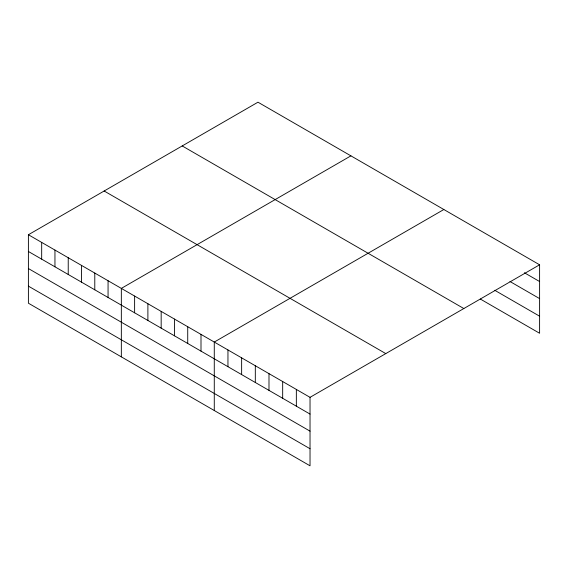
<?xml version="1.0" encoding="UTF-8"?>
<svg xmlns="http://www.w3.org/2000/svg" width="568" height="568" viewBox="0 0 568 568"><rect width="100%" height="100%" fill="white"/><g stroke="black" fill="none" stroke-linecap="round" stroke-linejoin="round"><path stroke-width="0.85" d="M28.4 234.74L310.029 397.337L310.029 465.803L28.4 303.205L28.4 234.74L257.971 102.197L539.6 264.794L539.6 333.26L480.322 299.038M350.91 155.859L121.339 288.395L121.339 356.86M443.849 209.514L214.278 342.057L214.278 410.515M310.029 397.337L539.6 264.794M524.399 272.761L539.6 281.536M509.965 281.494L539.6 298.605M494.763 290.305L539.6 316.191M182.214 145.941L463.843 308.538M104.157 191.004L385.786 353.601M28.4 251.482L310.029 414.079M28.4 268.55L310.029 431.147M28.4 286.137L310.029 448.734M296.347 389.442L296.347 406.184M282.672 381.54L282.672 398.289M268.991 373.645L268.991 390.386M255.316 365.749L255.316 382.491M241.634 357.847L241.634 374.596M227.953 349.952L227.953 366.694M201.001 334.389L201.001 351.13M187.724 326.721L187.724 343.47M174.447 319.06L174.447 335.802M161.17 311.392L161.17 328.134M147.893 303.731L147.893 320.473M134.616 296.063L134.616 312.805M108.062 280.734L108.062 297.476M94.785 273.066L94.785 289.808M81.508 265.405L81.508 282.147M68.231 257.737L68.231 274.479M54.954 250.069L54.954 266.811M41.677 242.408L41.677 259.15"/></g></svg>
